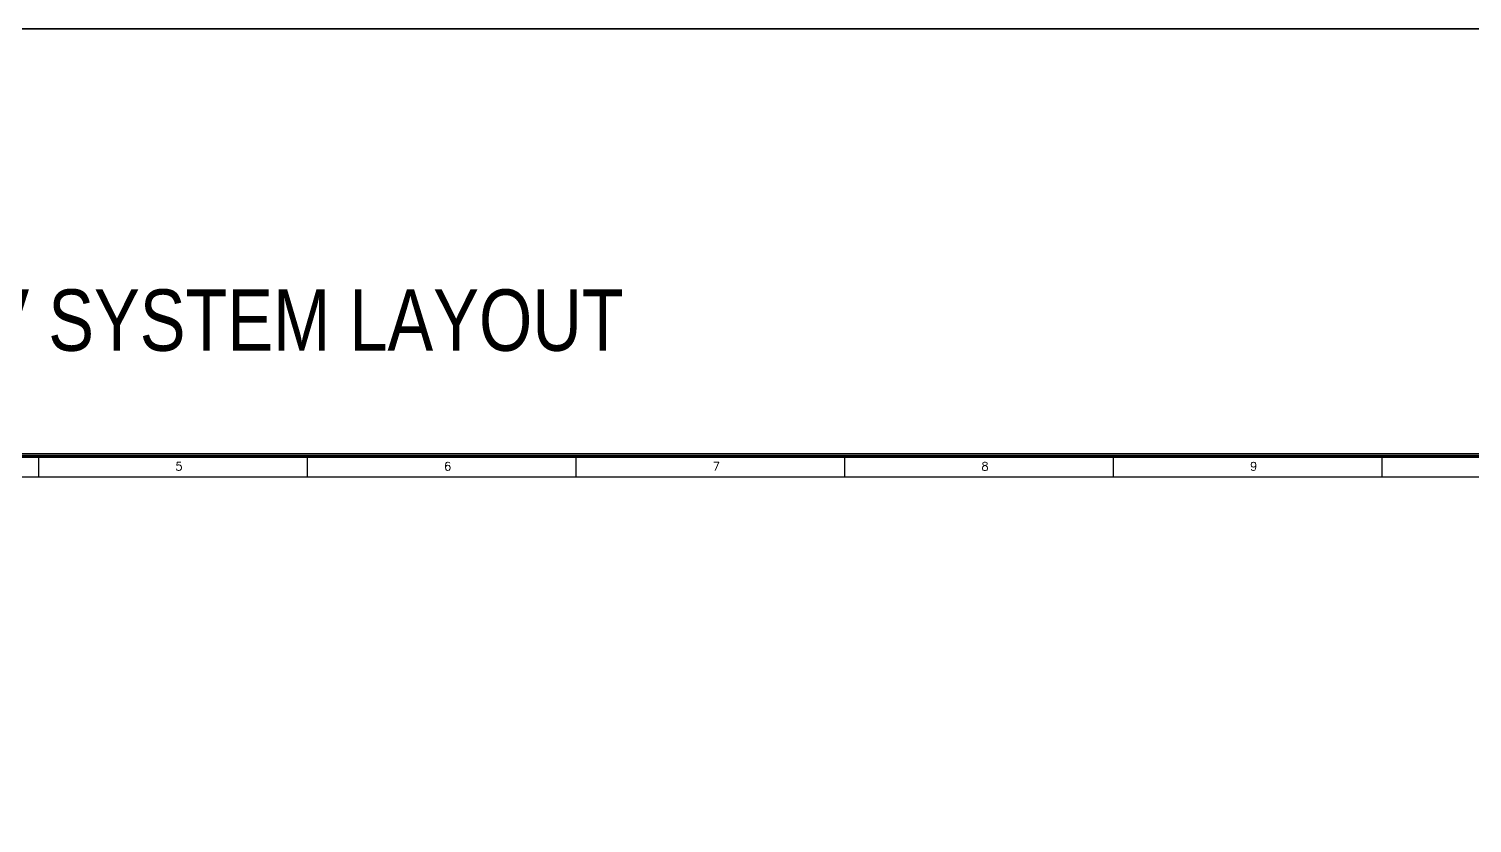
# Model space of a CAD drawing. Header units: millimetres. Extents: x 1380494 to 2061523, y -305664 to -174999.
# Drawn here: x 1819311 to 1842826, y -269176 to -256240 of the extents above; entities that cross this region are included whole.
import ezdxf
from ezdxf.enums import TextEntityAlignment as Align

# ---------------------------------------------------------------- set-up
doc = ezdxf.new("R2010")
doc.units = ezdxf.units.MM
doc.header["$LTSCALE"] = 600
doc.header["$MEASUREMENT"] = 0
doc.layers.add('AREA', color=193, linetype='Continuous', plot=False)
doc.layers.add('P-Wall', color=250, linetype='Continuous', lineweight=35)
doc.layers.add('TEXT', color=250, linetype='Continuous')
doc.layers.add('TITLE', color=7, linetype='Continuous')
doc.styles.add('ROMANS', font='romans.shx')
doc.styles.add('style1', font='swisse.ttf', dxfattribs={"width": 0.8})

# ---------------------------------------------------------------- blocks, each defined once
blk = doc.blocks.new('A$C66962185')
at = {"layer": 'TITLE', "color": 7}
for p, q in [((120.9, -140930.66), (120.9, -140928.36)), ((151.16, -140930.66), (151.16, -140928.36)), ((181.42, -140930.66), (181.42, -140928.36)), ((211.69, -140930.66), (211.69, -140928.36)), ((241.95, -140930.66), (241.95, -140928.36)), ((272.21, -140930.66), (272.21, -140928.36))]:
    blk.add_line(p, q, dxfattribs=at)
at = {"layer": 'TITLE'}
blk.add_line((2.14, -140930.66), (360.7, -140930.66), dxfattribs=at)
at = {"layer": 'TITLE', "color": 7, "const_width": 0.355}
blk.add_lwpolyline([(363, -140928.36), (363, -141178.33), (0, -141178.33), (0, -140928.36)], close=True, dxfattribs=at)
at = {"layer": 'TITLE', "color": 7, "style": 'ROMANS'}
for s, p in [('5', (136.67, -140929.48)), ('6', (166.94, -140929.48)), ('7', (197.2, -140929.48)), ('8', (227.46, -140929.48)), ('9', (257.73, -140929.48))]:
    blk.add_text(s, height=0.952, dxfattribs=at).set_placement(p, align=Align.MIDDLE)

msp = doc.modelspace()

# ---------------------------------------------------------------- linework, layer by layer
at = {"layer": 'AREA'}
for points in [[(1801940.8751, -263157.5048), (1854537.5791, -263157.5048), (1854537.5791, -299404.0197), (1801940.8751, -299404.0197)], [(1801985.8751, -263202.5048), (1854492.5791, -263202.5048), (1854492.5791, -299359.0197), (1801985.8751, -299359.0197)]]:
    msp.add_lwpolyline(points, close=True, dxfattribs=at)
at = {"layer": 'P-Wall', "color": 30, "true_color": 0xf8991e}
msp.add_lwpolyline([(1794382.5649, -256240.3228), (1860819.8839, -256240.3228), (1860819.8839, -305663.5816), (1794382.5649, -305663.5816)], close=True, dxfattribs=at)

# ---------------------------------------------------------------- block references
at = {"layer": 'TITLE', "xscale": 144.6465675549349, "yscale": 144.6465665108379, "zscale": 144.6465669265092}
msp.add_blockref('A$C66962185', (1801985.8751, 20121601.5523), dxfattribs=at)

# ---------------------------------------------------------------- texts
at = {"layer": 'TEXT', "color": 7, "insert": (1817949.4004, -260483.7718), "char_height": 1000, "width": 13234.070285, "attachment_point": 1, "style": 'style1'}
msp.add_mtext('{\\fArial|b0|i0|c0|p34;LV SYSTEM LAYOUT\\P}', dxfattribs=at)

doc.saveas('drawing.dxf')
